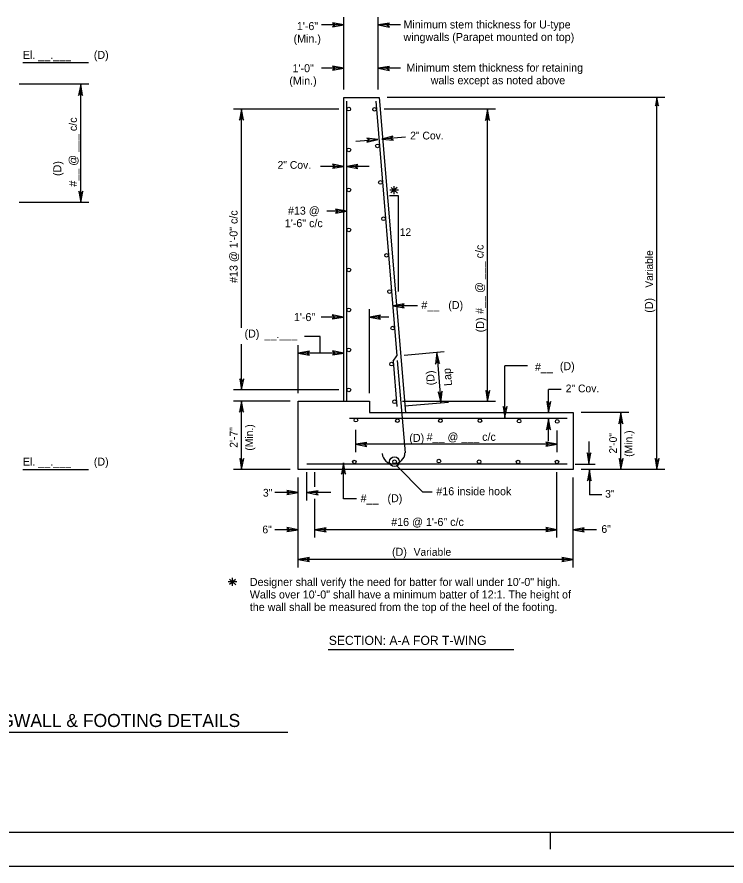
# Model space of a CAD drawing. Extents: x 499999.87 to 500002.82, y 499999.96 to 500001.79.
# Drawn here: x 500000.772 to 500001.644, y 499999.958 to 500001.003 of the extents above; entities that cross this region are included whole.
import ezdxf

# ---------------------------------------------------------------- set-up
doc = ezdxf.new("R2010")
doc.units = 0
doc.layers.add('1', color=7, linetype='Continuous')
doc.layers.add('2', color=7, linetype='Continuous')

msp = doc.modelspace()

# ---------------------------------------------------------------- linework, layer by layer
at = {"layer": '1'}
for p, q in [((500000.0331, 500000), (500002.7831, 500000)), ((500001.4281, 499999.9998), (500001.4281, 499999.979)), ((499999.8665, 499999.9583), (500002.8248, 499999.9583))]:
    msp.add_line(p, q, dxfattribs=at)
for points in [[(500001.1742, 500000.9928), (500001.1604, 500000.9954), (500001.164, 500000.9928), (500001.1604, 500000.9905)], [(500001.2165, 500000.9928), (500001.2303, 500000.9902), (500001.2267, 500000.9928), (500001.2303, 500000.9951)], [(500001.1742, 500000.9396), (500001.1604, 500000.9423), (500001.164, 500000.9396), (500001.1604, 500000.9373)], [(500001.2165, 500000.9396), (500001.2303, 500000.937), (500001.2267, 500000.9396), (500001.2303, 500000.9419)], [(500000.8507, 500000.9199), (500000.8481, 500000.9062), (500000.8507, 500000.9098), (500000.853, 500000.9062)], [(500001.5594, 500000.9035), (500001.5577, 500000.8934), (500001.5594, 500000.8957), (500001.5614, 500000.8934)], [(500001.0486, 500000.8894), (500001.0459, 500000.8757), (500001.0486, 500000.8793), (500001.0509, 500000.8757)], [(500001.351, 500000.8891), (500001.3484, 500000.8753), (500001.351, 500000.8789), (500001.3533, 500000.8753)], [(500001.2211, 500000.8524), (500001.2352, 500000.851), (500001.2313, 500000.8533), (500001.2346, 500000.856)], [(500001.2162, 500000.852), (500001.2024, 500000.8537), (500001.206, 500000.8514), (500001.2028, 500000.8488)], [(500001.1742, 500000.8189), (500001.1604, 500000.8215), (500001.164, 500000.8189), (500001.1604, 500000.8166)], [(500001.1778, 500000.8189), (500001.1916, 500000.8163), (500001.188, 500000.8189), (500001.1916, 500000.8212)], [(500000.8507, 500000.7746), (500000.8533, 500000.7884), (500000.8507, 500000.7848), (500000.8484, 500000.7884)], [(500001.1778, 500000.7638), (500001.164, 500000.7664), (500001.1677, 500000.7638), (500001.164, 500000.7615)], [(500001.2346, 500000.6473), (500001.2484, 500000.6447), (500001.2448, 500000.6473), (500001.2484, 500000.6496)], [(500001.1739, 500000.6335), (500001.1601, 500000.6362), (500001.1637, 500000.6335), (500001.1601, 500000.6312)], [(500001.2057, 500000.6335), (500001.2195, 500000.6309), (500001.2159, 500000.6335), (500001.2195, 500000.6358)], [(500001.1181, 500000.5892), (500001.1319, 500000.5866), (500001.1283, 500000.5892), (500001.1319, 500000.5915)], [(500001.1742, 500000.5892), (500001.1604, 500000.5919), (500001.164, 500000.5892), (500001.1604, 500000.5869)], [(500001.2887, 500000.5899), (500001.2871, 500000.5758), (500001.2897, 500000.5797), (500001.292, 500000.5764)], [(500001.0486, 500000.544), (500001.0512, 500000.5577), (500001.0486, 500000.5541), (500001.0463, 500000.5577)], [(500001.2936, 500000.5282), (500001.2953, 500000.5423), (500001.2927, 500000.5384), (500001.2904, 500000.5417)], [(500001.351, 500000.5295), (500001.3537, 500000.5433), (500001.351, 500000.5397), (500001.3488, 500000.5433)], [(500001.0486, 500000.5302), (500001.0459, 500000.5164), (500001.0486, 500000.52), (500001.0509, 500000.5164)], [(500001.3724, 500000.5098), (500001.375, 500000.5236), (500001.3724, 500000.52), (500001.3701, 500000.5236)], [(500001.4262, 500000.5157), (500001.4288, 500000.5295), (500001.4262, 500000.5259), (500001.4239, 500000.5295)], [(500001.5151, 500000.5161), (500001.5125, 500000.5023), (500001.5151, 500000.5059), (500001.5174, 500000.5023)], [(500001.4262, 500000.5085), (500001.4236, 500000.4948), (500001.4262, 500000.4984), (500001.4285, 500000.4948)], [(500001.4367, 500000.477), (500001.4229, 500000.4797), (500001.4265, 500000.477), (500001.4229, 500000.4747)], [(500001.189, 500000.477), (500001.2028, 500000.4744), (500001.1991, 500000.477), (500001.2028, 500000.4793)], [(500001.0486, 500000.4459), (500001.0512, 500000.4596), (500001.0486, 500000.456), (500001.0463, 500000.4596)], [(500001.4757, 500000.4528), (500001.4783, 500000.4665), (500001.4757, 500000.4629), (500001.4734, 500000.4665)], [(500001.5151, 500000.4459), (500001.5177, 500000.4596), (500001.5151, 500000.456), (500001.5128, 500000.4596)], [(500001.5594, 500000.4459), (500001.562, 500000.4596), (500001.5594, 500000.456), (500001.5571, 500000.4596)], [(500001.1739, 500000.4541), (500001.1713, 500000.4403), (500001.1739, 500000.4439), (500001.1762, 500000.4403)], [(500001.4764, 500000.4459), (500001.4738, 500000.4321), (500001.4764, 500000.4357), (500001.4787, 500000.4321)], [(500001.1181, 500000.4177), (500001.1043, 500000.4203), (500001.1079, 500000.4177), (500001.1043, 500000.4154)], [(500001.1289, 500000.4177), (500001.1427, 500000.415), (500001.1391, 500000.4177), (500001.1427, 500000.4199)], [(500001.1181, 500000.372), (500001.1043, 500000.3747), (500001.1079, 500000.372), (500001.1043, 500000.3698)], [(500001.1388, 500000.372), (500001.1526, 500000.3694), (500001.149, 500000.372), (500001.1526, 500000.3743)], [(500001.4364, 500000.372), (500001.4226, 500000.3747), (500001.4262, 500000.372), (500001.4226, 500000.3698)], [(500001.4564, 500000.372), (500001.4701, 500000.3694), (500001.4665, 500000.372), (500001.4701, 500000.3743)], [(500001.1181, 500000.3353), (500001.1319, 500000.3327), (500001.1283, 500000.3353), (500001.1319, 500000.3376)], [(500001.4564, 500000.3353), (500001.4426, 500000.3379), (500001.4462, 500000.3353), (500001.4426, 500000.333)]]:
    msp.add_lwpolyline(points, close=True, dxfattribs=at)
msp.add_circle((500001.2366, 500000.4557), 0.00603, dxfattribs=at)
at = {"layer": '2'}
for p, q in [((500001.1742, 500000.9134), (500001.1742, 500001.0026)), ((500001.2165, 500000.9134), (500001.2165, 500001.0026)), ((500001.1742, 500000.9928), (500001.1467, 500000.9928)), ((500001.2441, 500000.9928), (500001.2165, 500000.9928)), ((500000.7795, 500000.9465), (500000.8602, 500000.9465)), ((500001.1742, 500000.9396), (500001.1467, 500000.9396)), ((500001.2441, 500000.9396), (500001.2165, 500000.9396)), ((500000.8606, 500000.9199), (500000.7749, 500000.9199)), ((500000.8507, 500000.7746), (500000.8507, 500000.9199)), ((500001.1742, 500000.9035), (500001.2178, 500000.9035)), ((500001.1742, 500000.5302), (500001.1742, 500000.9035)), ((500001.1778, 500000.5302), (500001.1778, 500000.899)), ((500001.2136, 500000.899), (500001.2395, 500000.586)), ((500001.2178, 500000.9035), (500001.25, 500000.5161)), ((500001.5692, 500000.9035), (500001.2277, 500000.9035)), ((500001.5594, 500000.4459), (500001.5594, 500000.9035)), ((500001.168, 500000.8894), (500001.0387, 500000.8894)), ((500001.0486, 500000.6204), (500001.0486, 500000.8894)), ((500001.3609, 500000.8891), (500001.2241, 500000.8891)), ((500001.351, 500000.5295), (500001.351, 500000.8891)), ((500001.189, 500000.8497), (500001.2162, 500000.852)), ((500001.25, 500000.855), (500001.2211, 500000.8524)), ((500001.1742, 500000.8189), (500001.1457, 500000.8189)), ((500001.2054, 500000.8189), (500001.1778, 500000.8189)), ((500001.2402, 500000.7861), (500001.2326, 500000.793)), ((500001.2362, 500000.7848), (500001.2362, 500000.7946)), ((500001.2415, 500000.7828), (500001.2306, 500000.7828)), ((500001.2415, 500000.7897), (500001.231, 500000.7897)), ((500001.2398, 500000.7927), (500001.2323, 500000.7864)), ((500001.2415, 500000.665), (500001.2415, 500000.7828)), ((500000.8606, 500000.7746), (500000.7749, 500000.7746)), ((500001.1778, 500000.7638), (500001.1532, 500000.7638)), ((500001.2648, 500000.6473), (500001.2346, 500000.6473)), ((500001.2057, 500000.54), (500001.2057, 500000.6434)), ((500001.1739, 500000.6335), (500001.1463, 500000.6335)), ((500001.2297, 500000.6335), (500001.2057, 500000.6335)), ((500001.145, 500000.6096), (500001.126, 500000.6096)), ((500001.145, 500000.5892), (500001.145, 500000.6096)), ((500001.0486, 500000.544), (500001.0486, 500000.6001)), ((500001.1181, 500000.54), (500001.1181, 500000.5991)), ((500001.1742, 500000.5892), (500001.1181, 500000.5892)), ((500001.2349, 500000.5794), (500001.2395, 500000.586)), ((500001.2976, 500000.5906), (500001.2487, 500000.5863)), ((500001.2887, 500000.5899), (500001.2936, 500000.5282)), ((500001.2349, 500000.5794), (500001.2395, 500000.5236)), ((500001.2398, 500000.5801), (500001.2497, 500000.4665)), ((500001.3724, 500000.5098), (500001.3724, 500000.5735)), ((500001.4003, 500000.5735), (500001.3724, 500000.5735)), ((500001.168, 500000.544), (500001.0387, 500000.544)), ((500001.4262, 500000.5157), (500001.4262, 500000.5446)), ((500001.4416, 500000.5446), (500001.4262, 500000.5446)), ((500001.1083, 500000.5302), (500001.0387, 500000.5302)), ((500001.0486, 500000.4459), (500001.0486, 500000.5302)), ((500001.1181, 500000.4459), (500001.1181, 500000.5302)), ((500001.1181, 500000.5302), (500001.2057, 500000.5302)), ((500001.2057, 500000.5302), (500001.2057, 500000.5161)), ((500001.3609, 500000.5295), (500001.2464, 500000.5295)), ((500001.249, 500000.5243), (500001.3031, 500000.5289)), ((500001.2057, 500000.5161), (500001.2448, 500000.5161)), ((500001.2448, 500000.5161), (500001.4564, 500000.5161)), ((500001.4564, 500000.5161), (500001.4564, 500000.4459)), ((500001.5249, 500000.5161), (500001.4662, 500000.5161)), ((500001.5151, 500000.4459), (500001.5151, 500000.5161)), ((500001.1811, 500000.5092), (500001.4491, 500000.5092)), ((500001.4262, 500000.481), (500001.4262, 500000.5085)), ((500001.189, 500000.4672), (500001.189, 500000.4948)), ((500001.4367, 500000.4672), (500001.4367, 500000.4941)), ((500001.4757, 500000.4803), (500001.4757, 500000.4528)), ((500001.4367, 500000.477), (500001.189, 500000.477)), ((500001.4491, 500000.4528), (500001.1289, 500000.4528)), ((500001.1739, 500000.4098), (500001.1739, 500000.4541)), ((500001.2395, 500000.4505), (500001.2713, 500000.4183)), ((500001.3481, 500000.4524), (500001.333, 500000.4524)), ((500001.459, 500000.4528), (500001.4833, 500000.4528)), ((500000.7795, 500000.4462), (500000.8602, 500000.4462)), ((500001.1083, 500000.4459), (500001.0387, 500000.4459)), ((500001.4564, 500000.4459), (500001.1181, 500000.4459)), ((500001.1289, 500000.4078), (500001.1289, 500000.4429)), ((500001.1388, 500000.4249), (500001.1388, 500000.4429)), ((500001.4364, 500000.3622), (500001.4364, 500000.4429)), ((500001.5692, 500000.4459), (500001.4662, 500000.4459)), ((500001.4764, 500000.4459), (500001.4764, 500000.415)), ((500001.1181, 500000.3255), (500001.1181, 500000.436)), ((500001.4564, 500000.3255), (500001.4564, 500000.436)), ((500001.1181, 500000.4177), (500001.0896, 500000.4177)), ((500001.1585, 500000.4177), (500001.1289, 500000.4177)), ((500001.2831, 500000.4183), (500001.2713, 500000.4183)), ((500001.1388, 500000.3622), (500001.1388, 500000.4101)), ((500001.19, 500000.4098), (500001.1739, 500000.4098)), ((500001.4915, 500000.415), (500001.4764, 500000.415)), ((500001.1181, 500000.372), (500001.0896, 500000.372)), ((500001.4364, 500000.372), (500001.1388, 500000.372)), ((500001.4849, 500000.372), (500001.4564, 500000.372)), ((500001.4564, 500000.3353), (500001.1181, 500000.3353)), ((500001.0374, 500000.3028), (500001.0374, 500000.3127)), ((500001.0427, 500000.3077), (500001.0322, 500000.3077)), ((500001.041, 500000.3107), (500001.0335, 500000.3045)), ((500001.0413, 500000.3041), (500001.0338, 500000.311)), ((500001.3835, 500000.2244), (500001.1549, 500000.2244)), ((500001.1056, 500000.1224), (500000.7077, 500000.1224))]:
    msp.add_line(p, q, dxfattribs=at)
for centre in [(500001.1803, 500000.8893), (500001.2121, 500000.889), (500001.2157, 500000.8441), (500001.1806, 500000.8391), (500001.2193, 500000.7991), (500001.1806, 500000.7899), (500001.2232, 500000.7545), (500001.1806, 500000.7407), (500001.2269, 500000.7095), (500001.1806, 500000.6915), (500001.2305, 500000.6649), (500001.1806, 500000.6423), (500001.2344, 500000.62), (500001.1806, 500000.5931), (500001.2331, 500000.5757), (500001.1806, 500000.5439), (500001.2367, 500000.5294), (500001.1891, 500000.5068), (500001.2403, 500000.5061), (500001.2931, 500000.5061), (500001.3417, 500000.5061), (500001.3899, 500000.5055), (500001.4368, 500000.5051), (500001.2912, 500000.4563), (500001.1872, 500000.4553), (500001.2367, 500000.4556), (500001.3407, 500000.4556), (500001.3886, 500000.4553), (500001.4365, 500000.4553)]:
    msp.add_circle(centre, 0.00226, dxfattribs=at)
msp.add_arc((500001.2354, 500000.467), 0.0141, 185.6972, 358.4377, dxfattribs=at)

# ---------------------------------------------------------------- texts
at = {"layer": '1'}
msp.add_text('WINGWALL & FOOTING DETAILS', height=0.016077, dxfattribs=at).set_placement((500000.71, 500000.1293))
at = {"layer": '2'}
for s, height, p in [('1\'-6"', 0.00984, (500001.1165, 500000.9865)), ('Minimum stem thickness for U-type', 0.009843, (500001.2477, 500000.9885)), ('(Min.)', 0.00984, (500001.1125, 500000.9711)), ('wingwalls (Parapet mounted on top)', 0.009843, (500001.2477, 500000.9731)), ('El. __.___ ', 0.009843, (500000.7795, 500000.9511)), ('(D)', 0.00984, (500000.8668, 500000.9511)), ('1\'-0"', 0.00984, (500001.1112, 500000.9347)), ('Minimum stem thickness for retaining', 0.009843, (500001.2513, 500000.9354)), ('(Min.)', 0.00984, (500001.1073, 500000.9193)), ('walls except as noted above', 0.009843, (500001.2812, 500000.9199)), ('2" Cov.', 0.00951, (500001.2559, 500000.852)), ('2" Cov.', 0.00951, (500001.0928, 500000.8159)), ('#13 @', 0.00984, (500001.1056, 500000.7595)), ('1\'-6" c/c', 0.00984, (500001.1017, 500000.7441)), ('12', 0.0094, (500001.2431, 500000.7333)), ('#__', 0.00984, (500001.2697, 500000.6434)), ('(D)', 0.00984, (500001.3028, 500000.6434)), ('1\'-6"', 0.00984, (500001.1129, 500000.6286)), ('(D)', 0.00984, (500001.0522, 500000.6083)), ('__.___', 0.00984, (500001.0768, 500000.6076)), ('#__', 0.00984, (500001.4094, 500000.5673)), ('(D)', 0.00984, (500001.44, 500000.5682)), ('2" Cov.', 0.00951, (500001.4472, 500000.541)), ('(D)', 0.00984, (500001.2549, 500000.48)), ('#__ @ ___ c/c', 0.009843, (500001.2762, 500000.4813)), ('El. __.___ ', 0.009843, (500000.7795, 500000.4508)), ('(D)', 0.00984, (500000.8668, 500000.4508)), ('3"', 0.00951, (500001.0748, 500000.4127)), ('#16 inside hook', 0.009843, (500001.2881, 500000.4144)), ('3"', 0.00951, (500001.4957, 500000.4114)), ('#__', 0.00984, (500001.1949, 500000.4058)), ('(D)', 0.00984, (500001.228, 500000.4058)), ('#16 @ 1\'-6" c/c', 0.009843, (500001.2326, 500000.3766)), ('6"', 0.00951, (500001.0741, 500000.3675)), ('6"', 0.00951, (500001.4911, 500000.3681)), ('(D)', 0.00984, (500001.2336, 500000.3399)), ('Variable', 0.0094, (500001.2602, 500000.3399)), ('Designer shall verify the need for batter for wall under 10\'-0" high.', 0.009843, (500001.0587, 500000.3028)), ('Walls over 10\'-0" shall have a minimum batter of 12:1. The height of', 0.009843, (500001.0587, 500000.2874)), ('the wall shall be measured from the top of the heel of the footing.', 0.009843, (500001.0587, 500000.272)), ('SECTION: A-A FOR T-WING', 0.011156, (500001.1558, 500000.2303))]:
    msp.add_text(s, height=height, dxfattribs=at).set_placement(p)
for s, height, rotation, p in [('#__ @ ___ c/c', 0.009843, 90, (500000.8461, 500000.794)), ('(D)', 0.00984, 90, (500000.8268, 500000.8071)), ('#13 @ 1\'-0" c/c', 0.009843, 90, (500001.0436, 500000.6755)), ('#__ @ ___ c/c', 0.009843, 90, (500001.3461, 500000.6375)), ('Variable', 0.0094, 90, (500001.5545, 500000.6696)), ('(D)', 0.00984, 90, (500001.5545, 500000.6388)), ('(D)', 0.00984, 90, (500001.3468, 500000.6148)), ('(D)', 0.00984, 94.5618, (500001.2864, 500000.5499)), ('Lap', 0.00984, 94.5618, (500001.3074, 500000.5492)), ('(Min.)', 0.00951, 90, (500001.0627, 500000.4692)), ('2\'-7"', 0.00951, 90, (500001.0436, 500000.4728)), ('2\'-0"', 0.00951, 90, (500001.5102, 500000.4656)), ('(Min.)', 0.00951, 90, (500001.5292, 500000.4616))]:
    msp.add_text(s, height=height, rotation=rotation, dxfattribs=at).set_placement(p)

doc.saveas('drawing.dxf')
